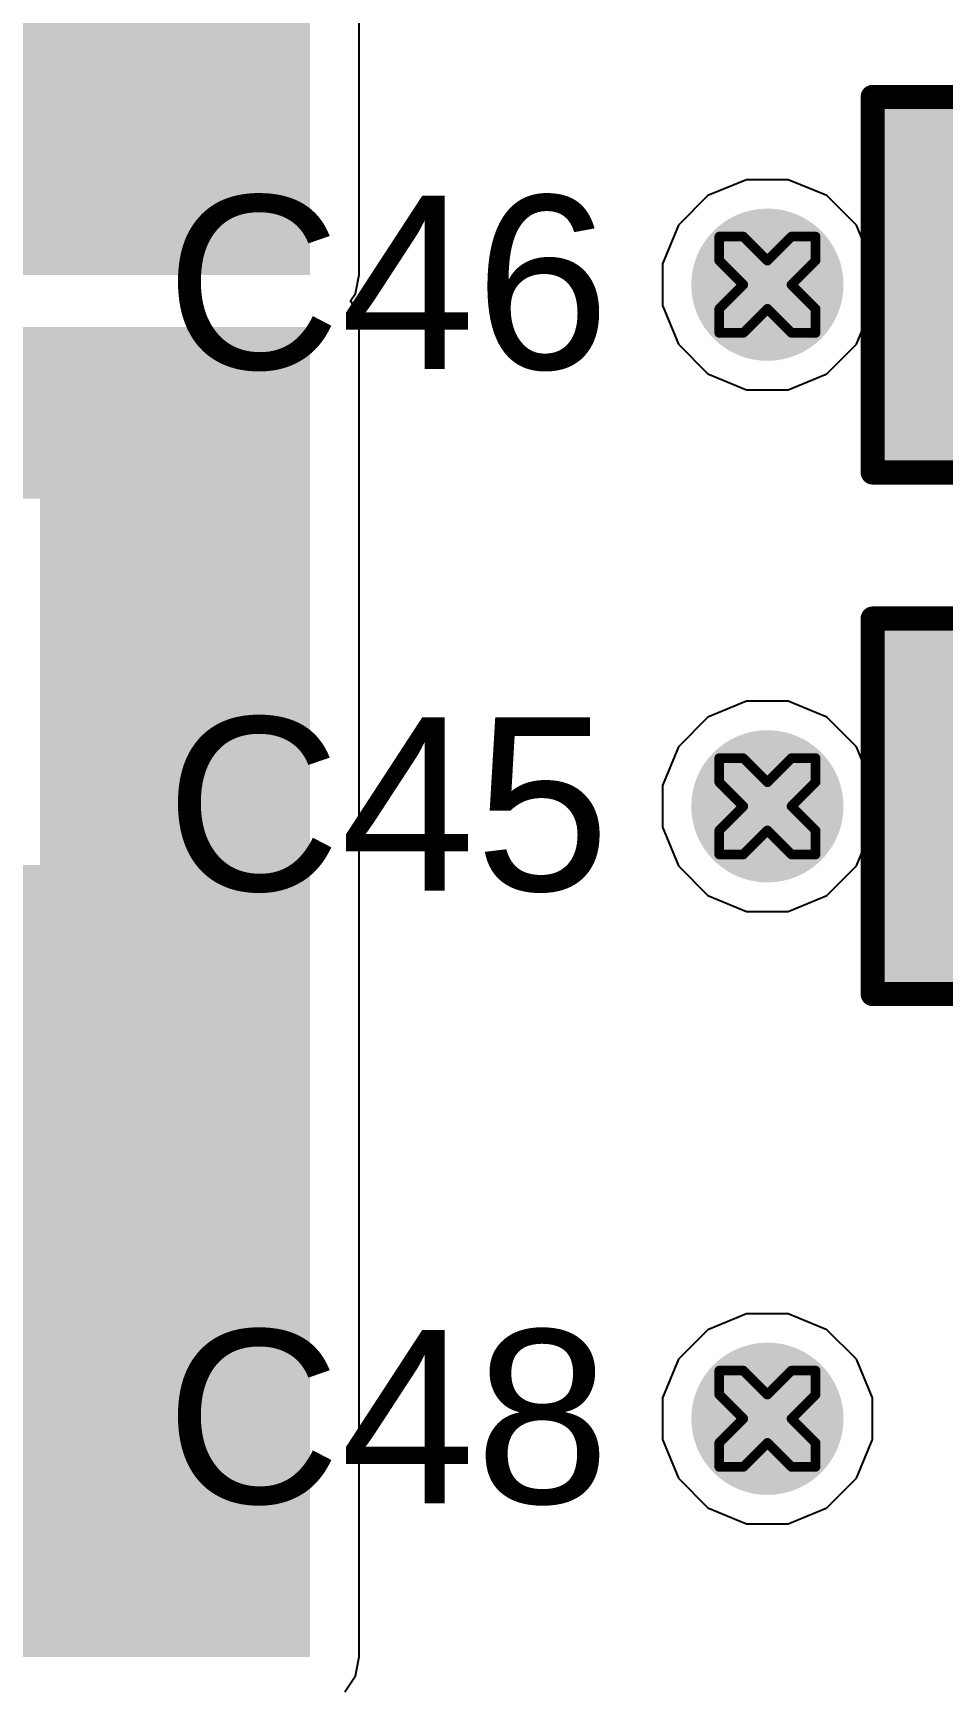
# Model space of a CAD drawing. Header units: inches. Extents: x 0 to 5379, y 0 to 5429.
# Drawn here: x 263.46 to 268.26, y 51.18 to 59.89 of the extents above; entities that cross this region are included whole.
import ezdxf

# ---------------------------------------------------------------- set-up
doc = ezdxf.new("R2010")
doc.units = ezdxf.units.IN
for name, color, linetype in [('Bottom Layer', 5, 'Continuous'), ('Bottom Solder', 6, 'Continuous'), ('Drill Drawing', 1, 'Continuous'), ('GND01', 16, 'Continuous'), ('GND02', 76, 'Continuous'), ('PWR', 156, 'Continuous'), ('SIG 01', 90, 'Continuous'), ('Top Layer', 1, 'Continuous'), ('Top Overlay', 2, 'Continuous'), ('Top Paste', 8, 'Continuous'), ('Top Solder', 216, 'Continuous'), ('Via Holes', 16, 'Continuous')]:
    doc.layers.add(name, color=color, linetype=linetype)
doc.styles.add('Arial', font='', dxfattribs={"height": 0.2})
doc.styles.get('Arial').set_extended_font_data('Arial')

# ---------------------------------------------------------------- blocks, each defined once
blk = doc.blocks.new('C___1206_1071')
at = {"layer": 'Top Layer'}
for points in [[(-2.032, 0.889), (-0.508, 0.889), (-0.508, -0.889), (-2.032, -0.889)], [(0.508, 0.889), (2.032, 0.889), (2.032, -0.889), (0.508, -0.889)]]:
    blk.add_hatch(color=1, dxfattribs=at).paths.add_polyline_path(points)
at = {"layer": 'Top Paste'}
for points in [[(-2.032, 0.889), (-0.508, 0.889), (-0.508, -0.889), (-2.032, -0.889)], [(0.508, 0.889), (2.032, 0.889), (2.032, -0.889), (0.508, -0.889)]]:
    blk.add_hatch(color=8, dxfattribs=at).paths.add_polyline_path(points)
at = {"layer": 'Top Solder'}
for points in [[(-2.1336, 0.9906), (-0.4064, 0.9906), (-0.4064, -0.9906), (-2.1336, -0.9906)], [(0.4064, 0.9906), (2.1336, 0.9906), (2.1336, -0.9906), (0.4064, -0.9906)]]:
    blk.add_hatch(color=216, dxfattribs=at).paths.add_polyline_path(points)
at = {"layer": 'Top Overlay'}
for points in [[(-2.1336, 0.9906, 0.127, 0.127, 0), (-0.6096, 0.9906, 0.127, 0.127, 0)], [(-2.1336, -0.9906, 0.127, 0.127, 0), (-2.1336, 0.9906, 0.127, 0.127, 0)], [(0.6096, 0.9906, 0.127, 0.127, 0), (2.1336, 0.9906, 0.127, 0.127, 0)], [(2.1336, -0.9906, 0.127, 0.127, 0), (2.1336, 0.9906, 0.127, 0.127, 0)], [(-2.1336, -0.9906, 0.127, 0.127, 0), (-0.6096, -0.9906, 0.127, 0.127, 0)], [(0.6096, -0.9906, 0.127, 0.127, 0), (2.1336, -0.9906, 0.127, 0.127, 0)]]:
    blk.add_lwpolyline(points, format="xyseb", dxfattribs=at)
for points in [[(-2.16535, 0.9906, 0.0635, 0.0635, 1), (-2.10185, 0.9906, 0.0635, 0.0635, 1)], [(-2.16535, 0.9906, 0.0635, 0.0635, 1), (-2.10185, 0.9906, 0.0635, 0.0635, 1)], [(-0.64135, 0.9906, 0.0635, 0.0635, 1), (-0.57785, 0.9906, 0.0635, 0.0635, 1)], [(0.57785, 0.9906, 0.0635, 0.0635, 1), (0.64135, 0.9906, 0.0635, 0.0635, 1)], [(2.10185, 0.9906, 0.0635, 0.0635, 1), (2.16535, 0.9906, 0.0635, 0.0635, 1)], [(2.10185, 0.9906, 0.0635, 0.0635, 1), (2.16535, 0.9906, 0.0635, 0.0635, 1)], [(-2.16535, -0.9906, 0.0635, 0.0635, 1), (-2.10185, -0.9906, 0.0635, 0.0635, 1)], [(-2.16535, -0.9906, 0.0635, 0.0635, 1), (-2.10185, -0.9906, 0.0635, 0.0635, 1)], [(-0.64135, -0.9906, 0.0635, 0.0635, 1), (-0.57785, -0.9906, 0.0635, 0.0635, 1)], [(0.57785, -0.9906, 0.0635, 0.0635, 1), (0.64135, -0.9906, 0.0635, 0.0635, 1)], [(2.10185, -0.9906, 0.0635, 0.0635, 1), (2.16535, -0.9906, 0.0635, 0.0635, 1)], [(2.10185, -0.9906, 0.0635, 0.0635, 1), (2.16535, -0.9906, 0.0635, 0.0635, 1)]]:
    blk.add_lwpolyline(points, format="xyseb", close=True, dxfattribs=at)
blk = doc.blocks.new('C___1206_1072')
at = {"layer": 'Top Layer'}
for points in [[(-2.032, 0.889), (-0.508, 0.889), (-0.508, -0.889), (-2.032, -0.889)], [(0.508, 0.889), (2.032, 0.889), (2.032, -0.889), (0.508, -0.889)]]:
    blk.add_hatch(color=1, dxfattribs=at).paths.add_polyline_path(points)
at = {"layer": 'Top Paste'}
for points in [[(-2.032, 0.889), (-0.508, 0.889), (-0.508, -0.889), (-2.032, -0.889)], [(0.508, 0.889), (2.032, 0.889), (2.032, -0.889), (0.508, -0.889)]]:
    blk.add_hatch(color=8, dxfattribs=at).paths.add_polyline_path(points)
at = {"layer": 'Top Solder'}
for points in [[(-2.1336, 0.9906), (-0.4064, 0.9906), (-0.4064, -0.9906), (-2.1336, -0.9906)], [(0.4064, 0.9906), (2.1336, 0.9906), (2.1336, -0.9906), (0.4064, -0.9906)]]:
    blk.add_hatch(color=216, dxfattribs=at).paths.add_polyline_path(points)
at = {"layer": 'Top Overlay'}
for points in [[(-2.1336, 0.9906, 0.127, 0.127, 0), (-0.6096, 0.9906, 0.127, 0.127, 0)], [(-2.1336, -0.9906, 0.127, 0.127, 0), (-2.1336, 0.9906, 0.127, 0.127, 0)], [(0.6096, 0.9906, 0.127, 0.127, 0), (2.1336, 0.9906, 0.127, 0.127, 0)], [(2.1336, -0.9906, 0.127, 0.127, 0), (2.1336, 0.9906, 0.127, 0.127, 0)], [(-2.1336, -0.9906, 0.127, 0.127, 0), (-0.6096, -0.9906, 0.127, 0.127, 0)], [(0.6096, -0.9906, 0.127, 0.127, 0), (2.1336, -0.9906, 0.127, 0.127, 0)]]:
    blk.add_lwpolyline(points, format="xyseb", dxfattribs=at)
for points in [[(-2.16535, 0.9906, 0.0635, 0.0635, 1), (-2.10185, 0.9906, 0.0635, 0.0635, 1)], [(-2.16535, 0.9906, 0.0635, 0.0635, 1), (-2.10185, 0.9906, 0.0635, 0.0635, 1)], [(-0.64135, 0.9906, 0.0635, 0.0635, 1), (-0.57785, 0.9906, 0.0635, 0.0635, 1)], [(0.57785, 0.9906, 0.0635, 0.0635, 1), (0.64135, 0.9906, 0.0635, 0.0635, 1)], [(2.10185, 0.9906, 0.0635, 0.0635, 1), (2.16535, 0.9906, 0.0635, 0.0635, 1)], [(2.10185, 0.9906, 0.0635, 0.0635, 1), (2.16535, 0.9906, 0.0635, 0.0635, 1)], [(-2.16535, -0.9906, 0.0635, 0.0635, 1), (-2.10185, -0.9906, 0.0635, 0.0635, 1)], [(-2.16535, -0.9906, 0.0635, 0.0635, 1), (-2.10185, -0.9906, 0.0635, 0.0635, 1)], [(-0.64135, -0.9906, 0.0635, 0.0635, 1), (-0.57785, -0.9906, 0.0635, 0.0635, 1)], [(0.57785, -0.9906, 0.0635, 0.0635, 1), (0.64135, -0.9906, 0.0635, 0.0635, 1)], [(2.10185, -0.9906, 0.0635, 0.0635, 1), (2.16535, -0.9906, 0.0635, 0.0635, 1)], [(2.10185, -0.9906, 0.0635, 0.0635, 1), (2.16535, -0.9906, 0.0635, 0.0635, 1)]]:
    blk.add_lwpolyline(points, format="xyseb", close=True, dxfattribs=at)

msp = doc.modelspace()

# ---------------------------------------------------------------- hatches: boundary and pattern name
at = {"layer": 'Bottom Layer'}
h = msp.add_hatch(color=5, dxfattribs=at)
edge = h.paths.add_edge_path()
edge.add_arc((267.335, 58.5599), 0.3, 0, 360)
h = msp.add_hatch(color=5, dxfattribs=at)
edge = h.paths.add_edge_path()
edge.add_arc((267.335, 55.8086), 0.3, 0, 360)
h = msp.add_hatch(color=5, dxfattribs=at)
edge = h.paths.add_edge_path()
edge.add_arc((267.335, 52.5782), 0.3, 0, 360)
at = {"layer": 'Bottom Solder'}
h = msp.add_hatch(color=6, dxfattribs=at)
edge = h.paths.add_edge_path()
edge.add_arc((267.335, 58.5599), 0.4016, 0, 360)
h = msp.add_hatch(color=6, dxfattribs=at)
edge = h.paths.add_edge_path()
edge.add_arc((267.335, 55.8086), 0.4016, 0, 360)
h = msp.add_hatch(color=6, dxfattribs=at)
edge = h.paths.add_edge_path()
edge.add_arc((267.335, 52.5782), 0.4016, 0, 360)
at = {"layer": 'GND01'}
h = msp.add_hatch(color=16, dxfattribs=at)
edge = h.paths.add_edge_path()
edge.add_arc((267.335, 58.5599), 0.3, 0, 360)
h = msp.add_hatch(color=16, dxfattribs=at)
edge = h.paths.add_edge_path()
edge.add_arc((267.335, 55.8086), 0.3, 0, 360)
h = msp.add_hatch(color=16, dxfattribs=at)
edge = h.paths.add_edge_path()
edge.add_arc((267.335, 52.5782), 0.3, 0, 360)
at = {"layer": 'GND02'}
h = msp.add_hatch(color=76, dxfattribs=at)
edge = h.paths.add_edge_path()
edge.add_arc((267.335, 58.5599), 0.3, 0, 360)
h = msp.add_hatch(color=76, dxfattribs=at)
edge = h.paths.add_edge_path()
edge.add_arc((267.335, 55.8086), 0.3, 0, 360)
h = msp.add_hatch(color=76, dxfattribs=at)
edge = h.paths.add_edge_path()
edge.add_arc((267.335, 52.5782), 0.3, 0, 360)
at = {"layer": 'PWR'}
h = msp.add_hatch(color=156, dxfattribs=at)
edge = h.paths.add_edge_path()
edge.add_arc((267.335, 58.5599), 0.3, 0, 360)
h = msp.add_hatch(color=156, dxfattribs=at)
edge = h.paths.add_edge_path()
edge.add_arc((267.335, 55.8086), 0.3, 0, 360)
h = msp.add_hatch(color=156, dxfattribs=at)
edge = h.paths.add_edge_path()
edge.add_arc((267.335, 52.5782), 0.3, 0, 360)
at = {"layer": 'SIG 01'}
h = msp.add_hatch(color=90, dxfattribs=at)
edge = h.paths.add_edge_path()
edge.add_arc((267.335, 58.5599), 0.3, 0, 360)
h = msp.add_hatch(color=90, dxfattribs=at)
edge = h.paths.add_edge_path()
edge.add_arc((267.335, 55.8086), 0.3, 0, 360)
h = msp.add_hatch(color=90, dxfattribs=at)
edge = h.paths.add_edge_path()
edge.add_arc((267.335, 52.5782), 0.3, 0, 360)
at = {"layer": 'Top Layer'}
for points in [[(262.2989, 58.612), (264.922, 58.612), (264.922, 66.0146), (262.2989, 66.0146)], [(262.2989, 57.4315), (264.922, 57.4315), (264.922, 58.336), (262.2989, 58.336)], [(263.4982, 51.3216), (264.922, 51.3216), (264.922, 58.336), (263.4982, 58.336)], [(261.6069, 51.3216), (264.922, 51.3216), (264.922, 55.499), (261.6069, 55.499)]]:
    msp.add_hatch(color=1, dxfattribs=at).paths.add_polyline_path(points)
h = msp.add_hatch(color=1, dxfattribs=at)
edge = h.paths.add_edge_path()
edge.add_arc((267.335, 58.5599), 0.3, 0, 360)
h = msp.add_hatch(color=1, dxfattribs=at)
edge = h.paths.add_edge_path()
edge.add_arc((267.335, 55.8086), 0.3, 0, 360)
h = msp.add_hatch(color=1, dxfattribs=at)
edge = h.paths.add_edge_path()
edge.add_arc((267.335, 52.5782), 0.3, 0, 360)
at = {"layer": 'Top Solder'}
h = msp.add_hatch(color=216, dxfattribs=at)
edge = h.paths.add_edge_path()
edge.add_arc((267.335, 58.5599), 0.4016, 0, 360)
h = msp.add_hatch(color=216, dxfattribs=at)
edge = h.paths.add_edge_path()
edge.add_arc((267.335, 55.8086), 0.4016, 0, 360)
h = msp.add_hatch(color=216, dxfattribs=at)
edge = h.paths.add_edge_path()
edge.add_arc((267.335, 52.5782), 0.4016, 0, 360)
at = {"layer": 'Via Holes'}
h = msp.add_hatch(color=7, dxfattribs=at)
edge = h.paths.add_edge_path()
edge.add_arc((267.335, 58.5599), 0.15, 0, 360)
h = msp.add_hatch(color=7, dxfattribs=at)
edge = h.paths.add_edge_path()
edge.add_arc((267.335, 55.8086), 0.15, 0, 360)
h = msp.add_hatch(color=7, dxfattribs=at)
edge = h.paths.add_edge_path()
edge.add_arc((267.335, 52.5782), 0.15, 0, 360)

# ---------------------------------------------------------------- linework, layer by layer
at = {"layer": 'Drill Drawing'}
for points in [[(267.081, 58.6869, 0.0508, 0.0508, 0), (267.081, 58.8139, 0.0508, 0.0508, 0)], [(267.081, 58.8139, 0.0508, 0.0508, 0), (267.208, 58.8139, 0.0508, 0.0508, 0)], [(267.208, 58.8139, 0.0508, 0.0508, 0), (267.335, 58.6869, 0.0508, 0.0508, 0)], [(267.335, 58.6869, 0.0508, 0.0508, 0), (267.462, 58.8139, 0.0508, 0.0508, 0)], [(267.462, 58.8139, 0.0508, 0.0508, 0), (267.589, 58.8139, 0.0508, 0.0508, 0)], [(267.589, 58.6869, 0.0508, 0.0508, 0), (267.589, 58.8139, 0.0508, 0.0508, 0)], [(267.081, 58.6869, 0.0508, 0.0508, 0), (267.208, 58.5599, 0.0508, 0.0508, 0)], [(267.462, 58.5599, 0.0508, 0.0508, 0), (267.589, 58.6869, 0.0508, 0.0508, 0)], [(267.081, 58.4329, 0.0508, 0.0508, 0), (267.208, 58.5599, 0.0508, 0.0508, 0)], [(267.462, 58.5599, 0.0508, 0.0508, 0), (267.589, 58.4329, 0.0508, 0.0508, 0)], [(267.081, 58.3059, 0.0508, 0.0508, 0), (267.081, 58.4329, 0.0508, 0.0508, 0)], [(267.208, 58.3059, 0.0508, 0.0508, 0), (267.335, 58.4329, 0.0508, 0.0508, 0)], [(267.335, 58.4329, 0.0508, 0.0508, 0), (267.462, 58.3059, 0.0508, 0.0508, 0)], [(267.589, 58.3059, 0.0508, 0.0508, 0), (267.589, 58.4329, 0.0508, 0.0508, 0)], [(267.081, 58.3059, 0.0508, 0.0508, 0), (267.208, 58.3059, 0.0508, 0.0508, 0)], [(267.462, 58.3059, 0.0508, 0.0508, 0), (267.589, 58.3059, 0.0508, 0.0508, 0)], [(267.081, 55.9356, 0.0508, 0.0508, 0), (267.081, 56.0626, 0.0508, 0.0508, 0)], [(267.081, 56.0626, 0.0508, 0.0508, 0), (267.208, 56.0626, 0.0508, 0.0508, 0)], [(267.208, 56.0626, 0.0508, 0.0508, 0), (267.335, 55.9356, 0.0508, 0.0508, 0)], [(267.335, 55.9356, 0.0508, 0.0508, 0), (267.462, 56.0626, 0.0508, 0.0508, 0)], [(267.462, 56.0626, 0.0508, 0.0508, 0), (267.589, 56.0626, 0.0508, 0.0508, 0)], [(267.589, 55.9356, 0.0508, 0.0508, 0), (267.589, 56.0626, 0.0508, 0.0508, 0)], [(267.081, 55.9356, 0.0508, 0.0508, 0), (267.208, 55.8086, 0.0508, 0.0508, 0)], [(267.462, 55.8086, 0.0508, 0.0508, 0), (267.589, 55.9356, 0.0508, 0.0508, 0)], [(267.081, 55.6816, 0.0508, 0.0508, 0), (267.208, 55.8086, 0.0508, 0.0508, 0)], [(267.462, 55.8086, 0.0508, 0.0508, 0), (267.589, 55.6816, 0.0508, 0.0508, 0)], [(267.081, 55.5546, 0.0508, 0.0508, 0), (267.081, 55.6816, 0.0508, 0.0508, 0)], [(267.208, 55.5546, 0.0508, 0.0508, 0), (267.335, 55.6816, 0.0508, 0.0508, 0)], [(267.335, 55.6816, 0.0508, 0.0508, 0), (267.462, 55.5546, 0.0508, 0.0508, 0)], [(267.589, 55.5546, 0.0508, 0.0508, 0), (267.589, 55.6816, 0.0508, 0.0508, 0)], [(267.081, 55.5546, 0.0508, 0.0508, 0), (267.208, 55.5546, 0.0508, 0.0508, 0)], [(267.462, 55.5546, 0.0508, 0.0508, 0), (267.589, 55.5546, 0.0508, 0.0508, 0)], [(267.081, 52.7052, 0.0508, 0.0508, 0), (267.081, 52.8322, 0.0508, 0.0508, 0)], [(267.081, 52.8322, 0.0508, 0.0508, 0), (267.208, 52.8322, 0.0508, 0.0508, 0)], [(267.208, 52.8322, 0.0508, 0.0508, 0), (267.335, 52.7052, 0.0508, 0.0508, 0)], [(267.335, 52.7052, 0.0508, 0.0508, 0), (267.462, 52.8322, 0.0508, 0.0508, 0)], [(267.462, 52.8322, 0.0508, 0.0508, 0), (267.589, 52.8322, 0.0508, 0.0508, 0)], [(267.589, 52.7052, 0.0508, 0.0508, 0), (267.589, 52.8322, 0.0508, 0.0508, 0)], [(267.081, 52.7052, 0.0508, 0.0508, 0), (267.208, 52.5782, 0.0508, 0.0508, 0)], [(267.462, 52.5782, 0.0508, 0.0508, 0), (267.589, 52.7052, 0.0508, 0.0508, 0)], [(267.081, 52.4512, 0.0508, 0.0508, 0), (267.208, 52.5782, 0.0508, 0.0508, 0)], [(267.462, 52.5782, 0.0508, 0.0508, 0), (267.589, 52.4512, 0.0508, 0.0508, 0)], [(267.081, 52.3242, 0.0508, 0.0508, 0), (267.081, 52.4512, 0.0508, 0.0508, 0)], [(267.208, 52.3242, 0.0508, 0.0508, 0), (267.335, 52.4512, 0.0508, 0.0508, 0)], [(267.335, 52.4512, 0.0508, 0.0508, 0), (267.462, 52.3242, 0.0508, 0.0508, 0)], [(267.589, 52.3242, 0.0508, 0.0508, 0), (267.589, 52.4512, 0.0508, 0.0508, 0)], [(267.081, 52.3242, 0.0508, 0.0508, 0), (267.208, 52.3242, 0.0508, 0.0508, 0)], [(267.462, 52.3242, 0.0508, 0.0508, 0), (267.589, 52.3242, 0.0508, 0.0508, 0)]]:
    msp.add_lwpolyline(points, format="xyseb", dxfattribs=at)
for points in [[(267.0683, 58.8139, 0.0254, 0.0254, 1), (267.0937, 58.8139, 0.0254, 0.0254, 1)], [(267.0683, 58.8139, 0.0254, 0.0254, 1), (267.0937, 58.8139, 0.0254, 0.0254, 1)], [(267.1953, 58.8139, 0.0254, 0.0254, 1), (267.2207, 58.8139, 0.0254, 0.0254, 1)], [(267.1953, 58.8139, 0.0254, 0.0254, 1), (267.2207, 58.8139, 0.0254, 0.0254, 1)], [(267.4493, 58.8139, 0.0254, 0.0254, 1), (267.4747, 58.8139, 0.0254, 0.0254, 1)], [(267.4493, 58.8139, 0.0254, 0.0254, 1), (267.4747, 58.8139, 0.0254, 0.0254, 1)], [(267.5763, 58.8139, 0.0254, 0.0254, 1), (267.6017, 58.8139, 0.0254, 0.0254, 1)], [(267.5763, 58.8139, 0.0254, 0.0254, 1), (267.6017, 58.8139, 0.0254, 0.0254, 1)], [(267.0683, 58.6869, 0.0254, 0.0254, 1), (267.0937, 58.6869, 0.0254, 0.0254, 1)], [(267.0683, 58.6869, 0.0254, 0.0254, 1), (267.0937, 58.6869, 0.0254, 0.0254, 1)], [(267.3223, 58.6869, 0.0254, 0.0254, 1), (267.3477, 58.6869, 0.0254, 0.0254, 1)], [(267.3223, 58.6869, 0.0254, 0.0254, 1), (267.3477, 58.6869, 0.0254, 0.0254, 1)], [(267.5763, 58.6869, 0.0254, 0.0254, 1), (267.6017, 58.6869, 0.0254, 0.0254, 1)], [(267.5763, 58.6869, 0.0254, 0.0254, 1), (267.6017, 58.6869, 0.0254, 0.0254, 1)], [(267.1953, 58.5599, 0.0254, 0.0254, 1), (267.2207, 58.5599, 0.0254, 0.0254, 1)], [(267.1953, 58.5599, 0.0254, 0.0254, 1), (267.2207, 58.5599, 0.0254, 0.0254, 1)], [(267.4493, 58.5599, 0.0254, 0.0254, 1), (267.4747, 58.5599, 0.0254, 0.0254, 1)], [(267.4493, 58.5599, 0.0254, 0.0254, 1), (267.4747, 58.5599, 0.0254, 0.0254, 1)], [(267.0683, 58.4329, 0.0254, 0.0254, 1), (267.0937, 58.4329, 0.0254, 0.0254, 1)], [(267.0683, 58.4329, 0.0254, 0.0254, 1), (267.0937, 58.4329, 0.0254, 0.0254, 1)], [(267.3223, 58.4329, 0.0254, 0.0254, 1), (267.3477, 58.4329, 0.0254, 0.0254, 1)], [(267.3223, 58.4329, 0.0254, 0.0254, 1), (267.3477, 58.4329, 0.0254, 0.0254, 1)], [(267.5763, 58.4329, 0.0254, 0.0254, 1), (267.6017, 58.4329, 0.0254, 0.0254, 1)], [(267.5763, 58.4329, 0.0254, 0.0254, 1), (267.6017, 58.4329, 0.0254, 0.0254, 1)], [(267.0683, 58.3059, 0.0254, 0.0254, 1), (267.0937, 58.3059, 0.0254, 0.0254, 1)], [(267.0683, 58.3059, 0.0254, 0.0254, 1), (267.0937, 58.3059, 0.0254, 0.0254, 1)], [(267.1953, 58.3059, 0.0254, 0.0254, 1), (267.2207, 58.3059, 0.0254, 0.0254, 1)], [(267.1953, 58.3059, 0.0254, 0.0254, 1), (267.2207, 58.3059, 0.0254, 0.0254, 1)], [(267.4493, 58.3059, 0.0254, 0.0254, 1), (267.4747, 58.3059, 0.0254, 0.0254, 1)], [(267.4493, 58.3059, 0.0254, 0.0254, 1), (267.4747, 58.3059, 0.0254, 0.0254, 1)], [(267.5763, 58.3059, 0.0254, 0.0254, 1), (267.6017, 58.3059, 0.0254, 0.0254, 1)], [(267.5763, 58.3059, 0.0254, 0.0254, 1), (267.6017, 58.3059, 0.0254, 0.0254, 1)], [(267.0683, 56.0626, 0.0254, 0.0254, 1), (267.0937, 56.0626, 0.0254, 0.0254, 1)], [(267.0683, 56.0626, 0.0254, 0.0254, 1), (267.0937, 56.0626, 0.0254, 0.0254, 1)], [(267.1953, 56.0626, 0.0254, 0.0254, 1), (267.2207, 56.0626, 0.0254, 0.0254, 1)], [(267.1953, 56.0626, 0.0254, 0.0254, 1), (267.2207, 56.0626, 0.0254, 0.0254, 1)], [(267.4493, 56.0626, 0.0254, 0.0254, 1), (267.4747, 56.0626, 0.0254, 0.0254, 1)], [(267.4493, 56.0626, 0.0254, 0.0254, 1), (267.4747, 56.0626, 0.0254, 0.0254, 1)], [(267.5763, 56.0626, 0.0254, 0.0254, 1), (267.6017, 56.0626, 0.0254, 0.0254, 1)], [(267.5763, 56.0626, 0.0254, 0.0254, 1), (267.6017, 56.0626, 0.0254, 0.0254, 1)], [(267.0683, 55.9356, 0.0254, 0.0254, 1), (267.0937, 55.9356, 0.0254, 0.0254, 1)], [(267.0683, 55.9356, 0.0254, 0.0254, 1), (267.0937, 55.9356, 0.0254, 0.0254, 1)], [(267.3223, 55.9356, 0.0254, 0.0254, 1), (267.3477, 55.9356, 0.0254, 0.0254, 1)], [(267.3223, 55.9356, 0.0254, 0.0254, 1), (267.3477, 55.9356, 0.0254, 0.0254, 1)], [(267.5763, 55.9356, 0.0254, 0.0254, 1), (267.6017, 55.9356, 0.0254, 0.0254, 1)], [(267.5763, 55.9356, 0.0254, 0.0254, 1), (267.6017, 55.9356, 0.0254, 0.0254, 1)], [(267.1953, 55.8086, 0.0254, 0.0254, 1), (267.2207, 55.8086, 0.0254, 0.0254, 1)], [(267.1953, 55.8086, 0.0254, 0.0254, 1), (267.2207, 55.8086, 0.0254, 0.0254, 1)], [(267.4493, 55.8086, 0.0254, 0.0254, 1), (267.4747, 55.8086, 0.0254, 0.0254, 1)], [(267.4493, 55.8086, 0.0254, 0.0254, 1), (267.4747, 55.8086, 0.0254, 0.0254, 1)], [(267.0683, 55.6816, 0.0254, 0.0254, 1), (267.0937, 55.6816, 0.0254, 0.0254, 1)], [(267.0683, 55.6816, 0.0254, 0.0254, 1), (267.0937, 55.6816, 0.0254, 0.0254, 1)], [(267.3223, 55.6816, 0.0254, 0.0254, 1), (267.3477, 55.6816, 0.0254, 0.0254, 1)], [(267.3223, 55.6816, 0.0254, 0.0254, 1), (267.3477, 55.6816, 0.0254, 0.0254, 1)], [(267.5763, 55.6816, 0.0254, 0.0254, 1), (267.6017, 55.6816, 0.0254, 0.0254, 1)], [(267.5763, 55.6816, 0.0254, 0.0254, 1), (267.6017, 55.6816, 0.0254, 0.0254, 1)], [(267.0683, 55.5546, 0.0254, 0.0254, 1), (267.0937, 55.5546, 0.0254, 0.0254, 1)], [(267.0683, 55.5546, 0.0254, 0.0254, 1), (267.0937, 55.5546, 0.0254, 0.0254, 1)], [(267.1953, 55.5546, 0.0254, 0.0254, 1), (267.2207, 55.5546, 0.0254, 0.0254, 1)], [(267.1953, 55.5546, 0.0254, 0.0254, 1), (267.2207, 55.5546, 0.0254, 0.0254, 1)], [(267.4493, 55.5546, 0.0254, 0.0254, 1), (267.4747, 55.5546, 0.0254, 0.0254, 1)], [(267.4493, 55.5546, 0.0254, 0.0254, 1), (267.4747, 55.5546, 0.0254, 0.0254, 1)], [(267.5763, 55.5546, 0.0254, 0.0254, 1), (267.6017, 55.5546, 0.0254, 0.0254, 1)], [(267.5763, 55.5546, 0.0254, 0.0254, 1), (267.6017, 55.5546, 0.0254, 0.0254, 1)], [(267.0683, 52.8322, 0.0254, 0.0254, 1), (267.0937, 52.8322, 0.0254, 0.0254, 1)], [(267.0683, 52.8322, 0.0254, 0.0254, 1), (267.0937, 52.8322, 0.0254, 0.0254, 1)], [(267.1953, 52.8322, 0.0254, 0.0254, 1), (267.2207, 52.8322, 0.0254, 0.0254, 1)], [(267.1953, 52.8322, 0.0254, 0.0254, 1), (267.2207, 52.8322, 0.0254, 0.0254, 1)], [(267.4493, 52.8322, 0.0254, 0.0254, 1), (267.4747, 52.8322, 0.0254, 0.0254, 1)], [(267.4493, 52.8322, 0.0254, 0.0254, 1), (267.4747, 52.8322, 0.0254, 0.0254, 1)], [(267.5763, 52.8322, 0.0254, 0.0254, 1), (267.6017, 52.8322, 0.0254, 0.0254, 1)], [(267.5763, 52.8322, 0.0254, 0.0254, 1), (267.6017, 52.8322, 0.0254, 0.0254, 1)], [(267.0683, 52.7052, 0.0254, 0.0254, 1), (267.0937, 52.7052, 0.0254, 0.0254, 1)], [(267.0683, 52.7052, 0.0254, 0.0254, 1), (267.0937, 52.7052, 0.0254, 0.0254, 1)], [(267.3223, 52.7052, 0.0254, 0.0254, 1), (267.3477, 52.7052, 0.0254, 0.0254, 1)], [(267.3223, 52.7052, 0.0254, 0.0254, 1), (267.3477, 52.7052, 0.0254, 0.0254, 1)], [(267.5763, 52.7052, 0.0254, 0.0254, 1), (267.6017, 52.7052, 0.0254, 0.0254, 1)], [(267.5763, 52.7052, 0.0254, 0.0254, 1), (267.6017, 52.7052, 0.0254, 0.0254, 1)], [(267.1953, 52.5782, 0.0254, 0.0254, 1), (267.2207, 52.5782, 0.0254, 0.0254, 1)], [(267.1953, 52.5782, 0.0254, 0.0254, 1), (267.2207, 52.5782, 0.0254, 0.0254, 1)], [(267.4493, 52.5782, 0.0254, 0.0254, 1), (267.4747, 52.5782, 0.0254, 0.0254, 1)], [(267.4493, 52.5782, 0.0254, 0.0254, 1), (267.4747, 52.5782, 0.0254, 0.0254, 1)], [(267.0683, 52.4512, 0.0254, 0.0254, 1), (267.0937, 52.4512, 0.0254, 0.0254, 1)], [(267.0683, 52.4512, 0.0254, 0.0254, 1), (267.0937, 52.4512, 0.0254, 0.0254, 1)], [(267.3223, 52.4512, 0.0254, 0.0254, 1), (267.3477, 52.4512, 0.0254, 0.0254, 1)], [(267.3223, 52.4512, 0.0254, 0.0254, 1), (267.3477, 52.4512, 0.0254, 0.0254, 1)], [(267.5763, 52.4512, 0.0254, 0.0254, 1), (267.6017, 52.4512, 0.0254, 0.0254, 1)], [(267.5763, 52.4512, 0.0254, 0.0254, 1), (267.6017, 52.4512, 0.0254, 0.0254, 1)], [(267.0683, 52.3242, 0.0254, 0.0254, 1), (267.0937, 52.3242, 0.0254, 0.0254, 1)], [(267.0683, 52.3242, 0.0254, 0.0254, 1), (267.0937, 52.3242, 0.0254, 0.0254, 1)], [(267.1953, 52.3242, 0.0254, 0.0254, 1), (267.2207, 52.3242, 0.0254, 0.0254, 1)], [(267.1953, 52.3242, 0.0254, 0.0254, 1), (267.2207, 52.3242, 0.0254, 0.0254, 1)], [(267.4493, 52.3242, 0.0254, 0.0254, 1), (267.4747, 52.3242, 0.0254, 0.0254, 1)], [(267.4493, 52.3242, 0.0254, 0.0254, 1), (267.4747, 52.3242, 0.0254, 0.0254, 1)], [(267.5763, 52.3242, 0.0254, 0.0254, 1), (267.6017, 52.3242, 0.0254, 0.0254, 1)], [(267.5763, 52.3242, 0.0254, 0.0254, 1), (267.6017, 52.3242, 0.0254, 0.0254, 1)]]:
    msp.add_lwpolyline(points, format="xyseb", close=True, dxfattribs=at)
at = {"layer": 'PWR'}
for p, q in [((267.2248, 59.1139), (267.0212, 59.0296)), ((267.4452, 59.1139), (267.2248, 59.1139)), ((267.6488, 59.0296), (267.4452, 59.1139)), ((267.0212, 59.0296), (266.8653, 58.8738)), ((267.8047, 58.8738), (267.6488, 59.0296)), ((266.8653, 58.8738), (266.781, 58.6701)), ((267.889, 58.6701), (267.8047, 58.8738)), ((266.781, 58.6701), (266.781, 58.4497)), ((267.889, 58.4497), (267.889, 58.6701)), ((266.781, 58.4497), (266.8653, 58.2461)), ((267.8047, 58.2461), (267.889, 58.4497)), ((266.8653, 58.2461), (267.0212, 58.0903)), ((267.6488, 58.0903), (267.8047, 58.2461)), ((267.0212, 58.0903), (267.2248, 58.0059)), ((267.4452, 58.0059), (267.6488, 58.0903)), ((267.2248, 58.0059), (267.4452, 58.0059)), ((267.2248, 56.3626), (267.0212, 56.2783)), ((267.4452, 56.3626), (267.2248, 56.3626)), ((267.6488, 56.2783), (267.4452, 56.3626)), ((267.0212, 56.2783), (266.8653, 56.1224)), ((267.8047, 56.1224), (267.6488, 56.2783)), ((266.8653, 56.1224), (266.781, 55.9188)), ((267.889, 55.9188), (267.8047, 56.1224)), ((266.781, 55.9188), (266.781, 55.6984)), ((267.889, 55.6984), (267.889, 55.9188)), ((266.781, 55.6984), (266.8653, 55.4948)), ((267.8047, 55.4948), (267.889, 55.6984)), ((266.8653, 55.4948), (267.0212, 55.339)), ((267.6488, 55.339), (267.8047, 55.4948)), ((267.0212, 55.339), (267.2248, 55.2546)), ((267.4452, 55.2546), (267.6488, 55.339)), ((267.2248, 55.2546), (267.4452, 55.2546)), ((267.2248, 53.1322), (267.0212, 53.0479)), ((267.4452, 53.1322), (267.2248, 53.1322)), ((267.6488, 53.0479), (267.4452, 53.1322)), ((267.0212, 53.0479), (266.8653, 52.8921)), ((267.8047, 52.8921), (267.6488, 53.0479)), ((266.8653, 52.8921), (266.781, 52.6884)), ((267.889, 52.6884), (267.8047, 52.8921)), ((266.781, 52.6884), (266.781, 52.468)), ((267.889, 52.468), (267.889, 52.6884)), ((266.781, 52.468), (266.8653, 52.2644)), ((267.8047, 52.2644), (267.889, 52.468)), ((266.8653, 52.2644), (267.0212, 52.1086)), ((267.6488, 52.1086), (267.8047, 52.2644)), ((267.0212, 52.1086), (267.2248, 52.0242)), ((267.4452, 52.0242), (267.6488, 52.1086)), ((267.2248, 52.0242), (267.4452, 52.0242))]:
    msp.add_line(p, q, dxfattribs=at)
at = {"layer": 'Top Layer'}
for p, q in [((265.181, 58.612), (265.181, 63.2664)), ((265.1613, 58.5129), (265.181, 58.612)), ((265.1353, 58.474), (265.1613, 58.5129)), ((265.1613, 58.4351), (265.1353, 58.474)), ((265.181, 58.336), (265.1613, 58.4351)), ((265.181, 51.3216), (265.181, 58.336)), ((265.1613, 51.2225), (265.181, 51.3216)), ((265.1051, 51.1385), (265.1613, 51.2225))]:
    msp.add_line(p, q, dxfattribs=at)

# ---------------------------------------------------------------- block references
for name, p in [('C___1206_1071', (270.0238, 58.5599)), ('C___1206_1072', (270.0238, 55.8086))]:
    msp.add_blockref(name, p)

# ---------------------------------------------------------------- texts
at = {"layer": 'Top Overlay', "style": 'Arial'}
for s, p in [('C46', (264.1604, 58.1153)), ('C45', (264.1604, 55.364)), ('C48', (264.1604, 52.1325))]:
    msp.add_text(s, height=0.9144, dxfattribs=at).set_placement(p)

doc.saveas('drawing.dxf')
